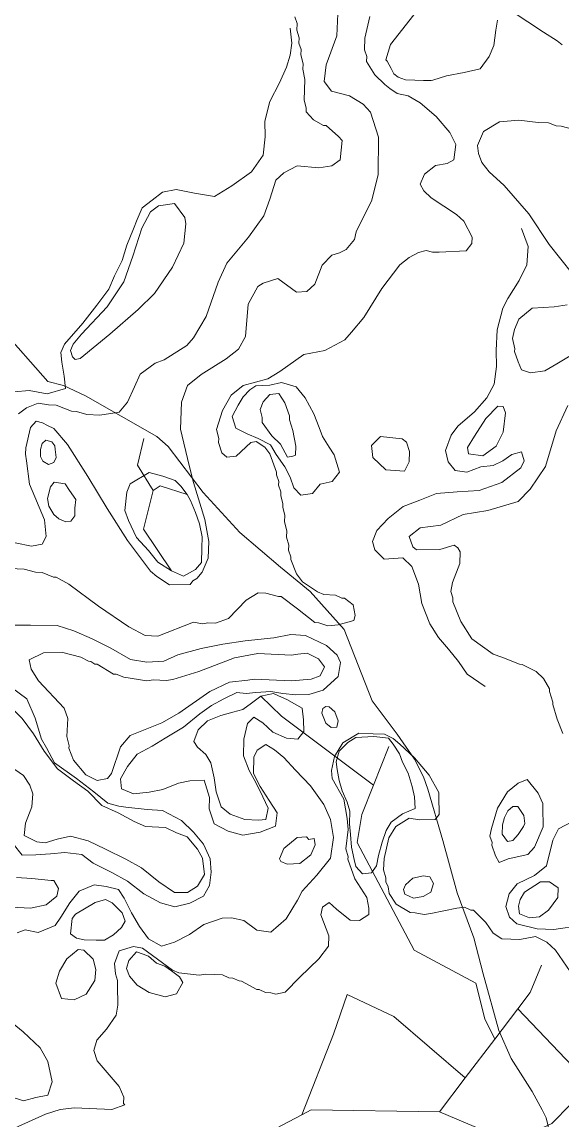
# Model space of a CAD drawing. Header units: millimetres. Extents: x 396621004 to 402046651, y 6785344214 to 6789799943.
# Drawn here: x 400343543 to 400762153, y 6788291623 to 6789142423 of the extents above; entities that cross this region are included whole.
import ezdxf

# ---------------------------------------------------------------- set-up
doc = ezdxf.new("R2010")
doc.units = ezdxf.units.MM
doc.header["$MEASUREMENT"] = 0
for name, color, linetype, lineweight in [('02 Hallinnolliset rajat_Kynä_nro__2', 8, 'Continuous', 15), ('02 Korkeuskayrat_Kynä_nro__2', 8, 'Continuous', 15), ('02 Suot_Kynä_nro__101', 252, 'Continuous', 15)]:
    doc.layers.add(name, color=color, linetype=linetype, lineweight=lineweight)
doc.layers.add('02 Maaston rajat_Kynä_nro__82', color=7, linetype='Continuous', lineweight=20, true_color=0xaaaaaa)
doc.layers.add('02 Vesialueet_Kynä_nro__105', color=7, linetype='Continuous', lineweight=15, true_color=0xcae6ff)

msp = doc.modelspace()

# ---------------------------------------------------------------- linework, layer by layer
at = {"layer": '02 Hallinnolliset rajat_Kynä_nro__2', "color": 8, "linetype": 'Continuous', "lineweight": 15, "flags": 128}
msp.add_lwpolyline([(400755803.65, 6788268412.52), (400749797.68, 6788293338.22), (400746866.29, 6788299549.64), (400738948.17, 6788313842.91), (400722614.94, 6788339248.72), (400713256.4, 6788361113.72), (400700974.89, 6788404913.74), (400693680.11, 6788432760.12), (400680985.85, 6788467638.09), (400669630.93, 6788508177.37), (400658242.31, 6788547996.48), (400654746.55, 6788557448.64), (400647881.37, 6788571341.82), (400634471.11, 6788590536.21), (400614936.94, 6788616442.14), (400593187.38, 6788671744.79), (400567023.89, 6788701171.52), (400543951.83, 6788720095.85), (400512321.47, 6788746921.99), (400484085.8, 6788777869.07), (400456776.71, 6788813427.2), (400448209.97, 6788821319.01), (400392850.53, 6788852806.21), (400375700.21, 6788860738.03), (400363696.68, 6788863788.72), (400327062.74, 6788905108.18)], dxfattribs=at)
at = {"layer": '02 Korkeuskayrat_Kynä_nro__2', "color": 8, "linetype": 'Continuous', "lineweight": 15, "flags": 128}
for points in [[(400723499.41, 6789150554.33), (400747784.45, 6789134420.64), (400758499.18, 6789127929.15), (400762357.16, 6789124748.43)], [(400613193.26, 6789146613.43), (400609411.1, 6789129769.58), (400608998.35, 6789120777.52), (400610767.29, 6789115686.35), (400610581.97, 6789111695.44), (400617118.63, 6789101383.08), (400624792.47, 6789094021.4), (400628650.45, 6789090840.67), (400634445.83, 6789086989.79), (400642793.55, 6789085199.38), (400652168.95, 6789079748.13), (400664694.74, 6789069165.71), (400675131.49, 6789056672.85), (400679713.89, 6789047450.74), (400678163.96, 6789035508.01), (400673034.03, 6789032737.38), (400663953.47, 6789031157.02), (400655639.44, 6789024525.5), (400652270.03, 6789016673.7), (400655041.37, 6789011542.53), (400660803.07, 6789006271.32), (400680236.15, 6788993368.37), (400685997.85, 6788988097.16), (400692441.85, 6788975784.35), (400692214.41, 6788970793.21), (400687943.68, 6788964981.88), (400666868.01, 6788963941.64), (400661872.85, 6788964171.69), (400656928.24, 6788965401.97), (400650838.03, 6788963681.58), (400643661.18, 6788960000.74), (400636391.67, 6788954329.44), (400622534.96, 6788935945.23), (400608492.93, 6788913560.11), (400598949.07, 6788901987.46), (400593684.37, 6788896226.15), (400578286.15, 6788887924.25), (400562112.97, 6788884663.5), (400543488.54, 6788871500.49), (400534222.66, 6788865919.21), (400514966.46, 6788860798.04), (400505607.92, 6788853216.31), (400499062.84, 6788841503.63), (400494379.35, 6788826700.24), (400496055.63, 6788819618.62), (400495920.86, 6788816617.93), (400498549, 6788808486.07), (400502406.98, 6788805305.35), (400509449.05, 6788805985.5), (400520938.75, 6788816467.9), (400524982.04, 6788817288.09), (400531788.26, 6788812967.1), (400535562, 6788807795.92), (400540910.94, 6788793532.65), (400540818.28, 6788791532.19), (400542587.22, 6788786441.03), (400542452.45, 6788783450.35), (400544221.39, 6788778359.18), (400544078.19, 6788775358.49), (400545805.01, 6788769277.1), (400545670.24, 6788766276.42), (400547388.64, 6788760195.03), (400547161.2, 6788755203.88), (400548837.48, 6788748112.26), (400548610.05, 6788743121.12), (400550328.45, 6788737029.73), (400550143.13, 6788733038.81), (400551912.07, 6788727947.65), (400551819.41, 6788725957.19), (400556317.58, 6788714734.62), (400561034.76, 6788708513.2), (400572701.35, 6788700971.48), (400577603.84, 6788698740.97), (400586591.75, 6788698330.87), (400591494.25, 6788696100.36), (400593499.05, 6788696010.34), (400600263.14, 6788690689.12), (400601888.89, 6788682607.27), (400600709.59, 6788678656.37), (400588537.59, 6788675215.58), (400580501.54, 6788674575.44), (400573594.24, 6788676895.97), (400570603.89, 6788677036), (400557075.7, 6788687668.43), (400544499.36, 6788697260.63), (400542502.99, 6788697350.65), (400532605.34, 6788699801.21), (400526607.78, 6788700081.27), (400517341.9, 6788694500), (400503670.51, 6788680106.7), (400493494.88, 6788676575.89), (400487497.33, 6788676845.96), (400483454.03, 6788676035.77), (400476513.04, 6788677356.07), (400448984.94, 6788666603.61), (400438994.63, 6788667063.72), (400426283.52, 6788673655.23), (400402992.46, 6788689738.91), (400379751.93, 6788706822.81), (400369989.06, 6788712284.06), (400367992.68, 6788712374.08), (400359139.55, 6788715784.86), (400354144.4, 6788716014.92), (400345249.15, 6788718425.47), (400329261.29, 6788719155.64)], [(400338173.38, 6788738770.12), (400351069.81, 6788736169.53), (400359147.98, 6788737809.9), (400362424.73, 6788743661.24), (400361018, 6788756744.24), (400349275.6, 6788784310.54), (400347102.33, 6788802434.69), (400346327.36, 6788807475.84), (400346563.22, 6788812466.98), (400350294.84, 6788828310.61), (400354515.03, 6788833121.71), (400359468.07, 6788831901.43), (400363368.16, 6788829710.93), (400368270.66, 6788827490.42), (400378715.84, 6788814997.56), (400394594.2, 6788790241.9), (400409478.58, 6788765526.24), (400425356.93, 6788740770.58), (400443290.63, 6788716925.13), (400448100.47, 6788712694.16), (400457812.8, 6788706242.68), (400473842.78, 6788706512.74), (400475982.36, 6788709413.41), (400479065.37, 6788711273.83), (400483293.98, 6788716084.93), (400487792.15, 6788726887.4), (400488390.22, 6788739880.38), (400485172.43, 6788757044.3), (400476470.92, 6788785480.81), (400473067.82, 6788798643.82), (400466362.69, 6788826990.31), (400467322.97, 6788847965.1), (400471922.22, 6788860768.03), (400482325.28, 6788869299.99), (400501901.57, 6788881422.76), (400511260.11, 6788888994.49), (400516710.13, 6788898756.72), (400518858.13, 6788923692.43), (400526489.85, 6788937355.56), (400530625.81, 6788940166.2), (400541795.41, 6788943657), (400556326, 6788932974.55), (400564362.05, 6788933614.7), (400570637.58, 6788939326.01), (400576315.04, 6788954089.38), (400583677.21, 6788961761.14), (400589767.42, 6788963481.53), (400594897.35, 6788966252.17), (400601257.12, 6788973963.93), (400602529.07, 6788979915.29), (400614667.38, 6789004380.89), (400619578.3, 6789024185.42), (400619915.24, 6789053202.06), (400613791.34, 6789072496.47), (400608071.76, 6789078767.91), (400597357.03, 6789085269.39), (400583508.74, 6789088910.23), (400577839.7, 6789096171.89), (400579431.75, 6789109114.85), (400587484.65, 6789131770.03), (400588259.61, 6789148753.92)], [(400340759.41, 6788838763), (400346984.4, 6788843484.08), (400356157.62, 6788847064.9), (400364109.44, 6788845694.59), (400370098.57, 6788845424.52), (400381908.36, 6788840873.48), (400385901.11, 6788840693.44), (400393802.38, 6788838332.9), (400403792.69, 6788837872.8), (400418912.93, 6788840183.32), (400425272.7, 6788847895.09), (400430823.81, 6788859657.78), (400435271.43, 6788869460.02), (400446676.89, 6788877951.97), (400453811.62, 6788880622.58), (400471340.99, 6788891835.14), (400476614.12, 6788897596.46), (400486385.42, 6788914170.25), (400495617.61, 6788940776.34), (400502297.47, 6788955479.7), (400519245.62, 6788975734.34), (400531013.29, 6788992208.1), (400535604.12, 6789005011.03), (400540287.6, 6789019814.42), (400546563.13, 6789025535.73), (400556822.99, 6789031066.99), (400573762.71, 6789029286.59), (400583845.68, 6789030826.94), (400590070.67, 6789035548.02), (400591755.38, 6789050491.44), (400588899.8, 6789053622.15), (400579271.7, 6789062074.09), (400577275.33, 6789062164.11), (400569466.71, 6789066525.11), (400563747.13, 6789072796.54), (400563890.33, 6789075797.23), (400562163.51, 6789081878.62), (400562896.36, 6789097862.28), (400561270.62, 6789105944.12), (400561447.51, 6789109945.04), (400559771.23, 6789117026.66), (400559956.54, 6789121027.58), (400558187.6, 6789126108.74), (400558372.92, 6789130109.65), (400556646.1, 6789136191.04), (400556881.96, 6789141192.19), (400555113.01, 6789146273.35)], [(400647291.72, 6789148043.76), (400629206.4, 6789124848.45), (400625660.09, 6789113005.74), (400626620.37, 6789111955.5), (400629711.81, 6789106414.23), (400631733.46, 6789102273.28), (400635128.14, 6789099592.67), (400640822.45, 6789097632.22), (400647957.18, 6789097302.15), (400654746.55, 6789096992.08), (400660617.75, 6789097072.09), (400662091.87, 6789097432.18), (400672553.89, 6789100692.92), (400686258.98, 6789103343.53), (400698565.76, 6789106064.15), (400705565.71, 6789115576.33), (400709246.8, 6789124308.33), (400710712.49, 6789135960.99), (400712018.14, 6789143862.8)], [(400551356.12, 6789137611.37), (400552813.39, 6789125958.7), (400551330.85, 6789116586.56), (400548458.42, 6789107274.43), (400543092.63, 6789095221.67), (400535663.08, 6789080828.38), (400531805.1, 6789065524.88), (400532049.38, 6789053512.13), (400530625.81, 6789039338.89), (400521435.73, 6789026395.93), (400506104.91, 6789015443.42), (400492854.69, 6789007231.54), (400477321.7, 6789009692.1), (400463001.7, 6789012712.8), (400452539.67, 6789010622.32), (400444352, 6789004460.91), (400436770.82, 6788998479.54), (400432895.99, 6788989387.46), (400430074.11, 6788982055.78), (400424902.06, 6788969602.93), (400421338.91, 6788957500.16), (400415391.9, 6788945667.46), (400410868.46, 6788935445.12), (400401644.69, 6788923052.28), (400390744.64, 6788909119.1), (400376525.72, 6788892785.36), (400373602.76, 6788886253.86), (400374377.72, 6788878822.16), (400376256.17, 6788867959.68), (400377182.76, 6788858517.52), (400363048.07, 6788854336.56), (400349115.55, 6788856947.16), (400337482.65, 6788855886.92)], [(400770359.52, 6789059303.45), (400761464.27, 6789061714.01), (400757471.51, 6789061894.05), (400751566.62, 6789064174.57), (400743572.69, 6789064534.65), (400728629.34, 6789066225.04), (400713559.64, 6789064914.74), (400701202.32, 6789057473.04), (400696695.73, 6789046670.56), (400697420.16, 6789040629.18), (400700098.84, 6789033497.55), (400705776.3, 6789026225.89), (400717299.69, 6789015683.48), (400736320.03, 6788993788.47), (400752248.92, 6788970033.03), (400770216.32, 6788947187.8)], [(400730625.72, 6788982395.86), (400736016.78, 6788968422.66), (400734989.11, 6788954239.42), (400729033.67, 6788942206.67), (400720214.23, 6788928253.47), (400716187.79, 6788920771.76), (400711883.36, 6788903877.9), (400711209.48, 6788887884.24), (400711436.91, 6788875471.4), (400709634.28, 6788861908.29), (400703906.28, 6788851075.82), (400694387.69, 6788840343.36), (400681255.4, 6788829320.84), (400676243.4, 6788822269.23), (400671888.43, 6788810386.51), (400673825.85, 6788801524.48), (400679225.33, 6788794952.98), (400688398.55, 6788793682.69), (400699323.88, 6788797763.62), (400708758.23, 6788798683.83), (400716272.02, 6788802464.7), (400723213.01, 6788807265.79), (400730676.26, 6788809246.25), (400732874.8, 6788802374.67), (400730111.88, 6788796853.41), (400715564.44, 6788785470.81), (400697976.11, 6788779389.42), (400680943.73, 6788778489.21), (400664896.9, 6788777158.91), (400651933.09, 6788771937.71), (400638977.69, 6788766916.56), (400627294.26, 6788757654.44), (400618618.02, 6788748502.35), (400615164.37, 6788739800.36), (400617169.17, 6788733338.88), (400624362.87, 6788726317.27), (400638792.38, 6788727097.45), (400645800.76, 6788720475.94), (400650989.65, 6788706712.79), (400653550.4, 6788691829.38), (400659682.74, 6788676035.77), (400666371.02, 6788665433.35), (400674112.25, 6788656391.28), (400681828.2, 6788646959.12), (400688743.92, 6788637146.87), (400702465.85, 6788627534.68)], [(400766122.48, 6788923342.35), (400756039.51, 6788921802), (400738965.01, 6788920591.72), (400728561.95, 6788912049.77), (400725192.54, 6788904197.97), (400723878.47, 6788897256.38), (400725504.21, 6788889164.53), (400725411.55, 6788887174.07), (400728048.12, 6788879042.21), (400730768.92, 6788872910.81), (400737667.79, 6788870590.28), (400748753.16, 6788872080.62), (400758019.04, 6788877661.9), (400772414.86, 6788886013.81)], [(400766535.23, 6788845234.48), (400757631.56, 6788825619.99), (400749351.23, 6788797973.67), (400737533.01, 6788780489.67), (400728081.81, 6788770917.48), (400704740.21, 6788763975.89), (400685576.67, 6788760855.18), (400668182.08, 6788752643.3), (400652059.44, 6788750382.78), (400643745.41, 6788743761.27), (400646373.56, 6788735629.4), (400649279.67, 6788733488.92), (400667306.03, 6788733658.95), (400678484.06, 6788737159.76), (400681381.75, 6788735019.27), (400683243.35, 6788731928.56), (400682830.6, 6788722936.5), (400677153.14, 6788708183.13), (400675830.65, 6788701231.54), (400677599.59, 6788696150.37), (400677456.39, 6788693149.69), (400683765.61, 6788677846.19), (400692155.45, 6788664443.12), (400708640.3, 6788652680.43), (400715539.17, 6788650359.9), (400729294.8, 6788644718.61), (400731291.18, 6788644628.59), (400742056.45, 6788639127.33), (400747818.15, 6788633856.12), (400752451.09, 6788625634.24), (400752358.43, 6788623633.78), (400754986.57, 6788615511.92), (400754893.91, 6788613511.47), (400758381.26, 6788602338.91), (400762879.42, 6788591116.34)], [(400339824.39, 6788436681.01), (400346091.5, 6788439091.56), (400356233.43, 6788436991.08), (400369407.84, 6788442412.32), (400373796.5, 6788448883.8), (400380526.9, 6788459896.32), (400387998.57, 6788468888.38), (400399547.23, 6788473749.49), (400408914.2, 6788472469.2), (400418449.64, 6788470188.68), (400422863.57, 6788463647.18), (400428322.02, 6788452084.54), (400434605.97, 6788441482.11), (400441530.11, 6788432069.96), (400451764.71, 6788426368.65), (400461662.35, 6788429479.36), (400473446.88, 6788435330.7), (400484473.28, 6788443012.46), (400498633.23, 6788448003.6), (400505843.78, 6788448393.69), (400515589.8, 6788446303.21), (400525571.69, 6788438801.5), (400536522.28, 6788437071.1), (400548239.41, 6788447533.5), (400557075.7, 6788462086.82), (400560680.97, 6788468988.4), (400572061.16, 6788481461.26), (400582657.96, 6788494564.25), (400584932.32, 6788510507.9), (400582750.62, 6788524581.12), (400577485.91, 6788536143.77), (400567310.29, 6788550457.04), (400555466.8, 6788562819.87), (400546554.71, 6788572492.08), (400539327.32, 6788578503.46), (400532453.71, 6788582714.42), (400525917.05, 6788578303.41), (400523154.14, 6788572782.15), (400522977.24, 6788560179.27), (400528073.48, 6788550016.94), (400535157.67, 6788539194.47), (400541475.32, 6788529602.27), (400539975.93, 6788519439.95), (400528225.1, 6788514578.83), (400514755.87, 6788512378.33), (400503443.07, 6788515519.05), (400492408.25, 6788521250.36), (400488550.27, 6788532773), (400489005.14, 6788541565.01), (400484801.8, 6788554898.06), (400473581.65, 6788554427.95), (400464930.69, 6788552677.55), (400452775.53, 6788547836.44), (400442102.91, 6788545545.92), (400430065.69, 6788544305.63), (400420774.53, 6788548176.52), (400420007.99, 6788556008.31), (400425297.97, 6788565660.52), (400432778.06, 6788575052.67), (400444368.84, 6788581314.1), (400454552.89, 6788587415.5), (400468813.93, 6788595997.46), (400481533.47, 6788606439.85), (400490327.63, 6788612781.3), (400500090.51, 6788618092.52), (400510030.27, 6788622803.59), (400517409.29, 6788622213.46), (400524695.64, 6788622963.63), (400536438.04, 6788623583.77), (400545779.74, 6788622163.45), (400555795.32, 6788621043.19), (400565827.75, 6788621363.26), (400576921.54, 6788624634.01), (400588638.67, 6788635296.45), (400590365.49, 6788646058.91), (400587728.93, 6788651740.21), (400579549.68, 6788659381.96), (400563376.5, 6788667073.72), (400551987.88, 6788667803.89), (400538703.97, 6788665193.29), (400516625.9, 6788662842.75), (400499349.24, 6788660352.18), (400482434.78, 6788656851.38), (400464475.81, 6788651980.27), (400453533.65, 6788647099.15), (400440300.28, 6788646288.97), (400427555.48, 6788648459.46), (400412409.97, 6788657321.49), (400398014.15, 6788664353.1), (400383795.23, 6788670574.52), (400370915.65, 6788674755.48), (400350117.95, 6788675165.57), (400334702.89, 6788675025.54)], [(400335469.43, 6788626764.5), (400347211.83, 6788618012.5), (400353773.76, 6788603009.06), (400358650.99, 6788586785.35), (400362567.93, 6788579923.78), (400368809.77, 6788568401.15), (400385926.38, 6788556218.36), (400399328.22, 6788546026.03), (400410152.46, 6788537103.99), (400418567.57, 6788534843.47), (400423958.63, 6788534073.29), (400440704.61, 6788532182.86), (400452489.13, 6788531432.69), (400467264, 6788523590.9), (400476403.54, 6788514708.86), (400484136.34, 6788505476.75), (400489401.04, 6788494114.15), (400490285.52, 6788483671.76), (400488777.7, 6788473309.39), (400484127.91, 6788465047.5), (400473564.8, 6788459756.29), (400462075.11, 6788456885.63), (400450964.47, 6788460016.35), (400437958.54, 6788466807.9), (400425449.59, 6788476590.14), (400413243.9, 6788483351.69), (400398848.08, 6788490583.34), (400389851.75, 6788497454.92), (400376685.77, 6788498845.23), (400365650.94, 6788497764.99), (400354220.21, 6788497104.84), (400343808.72, 6788496814.77), (400336665.57, 6788505626.79)], [(400768422.1, 6788406654.14), (400757168.27, 6788423187.93), (400750446.29, 6788429509.37), (400741643.7, 6788433920.38), (400729513.81, 6788431469.82), (400715530.75, 6788432109.97), (400708716.11, 6788436430.96), (400703089.19, 6788444692.85), (400693511.64, 6788454145.01), (400691515.26, 6788454235.03), (400686612.77, 6788456465.54), (400680573.09, 6788455745.37), (400660365.04, 6788451664.44), (400655319.35, 6788450894.26), (400648378.36, 6788452214.57), (400644377.18, 6788452394.61), (400633662.45, 6788458896.09), (400628035.53, 6788467167.99), (400627268.99, 6788472209.14), (400625449.5, 6788476290.07), (400625592.7, 6788479290.76), (400623865.88, 6788485372.15), (400624278.63, 6788494364.21), (400628010.26, 6788510217.84), (400633418.16, 6788518979.84), (400643728.57, 6788525511.33), (400651680.38, 6788524141.02), (400663709.18, 6788524591.12), (400666893.28, 6788528452.01), (400666539.49, 6788542485.22), (400666674.27, 6788545475.9), (400659278.41, 6788558838.96), (400647889.79, 6788572372.06), (400636357.98, 6788582914.47), (400631362.82, 6788587215.45), (400624413.41, 6788590496.2), (400615695.05, 6788590866.29), (400604710.77, 6788591376.4), (400592353.45, 6788583934.7), (400585858.9, 6788573222.25), (400583348.69, 6788562319.76), (400584073.12, 6788556278.37), (400592900.98, 6788540314.72), (400595672.32, 6788525171.26), (400596270.39, 6788516679.31), (400594585.68, 6788501735.9), (400596312.51, 6788495654.5), (400596219.85, 6788493654.05), (400601518.25, 6788478390.55), (400610868.37, 6788463947.25), (400612502.54, 6788455865.4), (400612275.1, 6788450874.26), (400605047.71, 6788446193.19), (400598056.18, 6788446513.26), (400587434.11, 6788455015.21), (400581672.41, 6788460286.41), (400576491.94, 6788456515.55), (400575219.98, 6788450574.19), (400581478.67, 6788434260.46), (400581108.03, 6788426268.63), (400573653.21, 6788416606.42), (400558979.42, 6788402263.14), (400547439.18, 6788390780.51), (400540354.99, 6788389100.13)], [(400769744.6, 6788522730.7), (400759476.31, 6788517189.43), (400755070.81, 6788508387.42), (400750159.89, 6788488582.89), (400740801.34, 6788481011.15), (400727492.16, 6788474609.69), (400721132.4, 6788466897.93), (400718672.73, 6788456995.66), (400721300.87, 6788448863.8), (400727070.99, 6788443592.59), (400742915.65, 6788439861.74), (400755904.74, 6788439271.6), (400760942.01, 6788440041.78), (400783104.32, 6788443022.46)], [(400335225.15, 6788456585.57), (400350210.61, 6788455895.41), (400362332.07, 6788458345.97), (400370646.1, 6788464967.48), (400371918.05, 6788470918.85), (400368203.27, 6788477100.26), (400366198.47, 6788477190.28), (400351263.55, 6788478870.66), (400339276.86, 6788479420.79)], [(400335326.23, 6788284386.17), (400361894.05, 6788296178.87), (400373063.65, 6788299669.67), (400384149.02, 6788301170.01), (400413117.54, 6788299839.71), (400423293.17, 6788303370.51), (400422341.31, 6788304420.75), (400422568.74, 6788309411.9), (400418938.2, 6788317583.77), (400401830.01, 6788337398.3), (400399201.87, 6788345530.16), (400401560.46, 6788353421.96), (400408973.16, 6788362093.95), (400416470.11, 6788372766.39), (400417834.72, 6788380708.21), (400417523.05, 6788395741.65), (400417708.37, 6788399732.56), (400415939.43, 6788404823.72), (400415307.66, 6788412865.56), (400418887.66, 6788422687.81), (400429939.33, 6788426208.62), (400436880.32, 6788424888.31), (400460129.27, 6788407804.41), (400465031.77, 6788405573.9), (400480969.09, 6788403843.5), (400486006.36, 6788404613.68), (400498995.45, 6788404013.54), (400503897.94, 6788401783.03), (400506896.72, 6788401653), (400511799.21, 6788399422.49), (400513795.59, 6788399332.47), (400525512.72, 6788392780.97), (400527509.1, 6788392690.95), (400532411.6, 6788390470.44), (400536404.35, 6788390280.4), (400540354.99, 6788389100.13)], [(400334450.18, 6788309932.01), (400344760.58, 6788306631.26), (400354237.06, 6788309151.84), (400363494.52, 6788310882.23), (400366998.71, 6788321184.59), (400363662.99, 6788336898.18), (400357581.2, 6788347480.61), (400344541.57, 6788359873.44), (400327349.14, 6788373996.67)]]:
    msp.add_lwpolyline(points, dxfattribs=at)
for points in [[(400461881.37, 6789001890.32), (400449279.76, 6788999969.88), (400443054.77, 6788995248.8), (400436467.57, 6788982535.89), (400429459.19, 6788960830.93), (400422551.9, 6788941126.42), (400409647.05, 6788921691.97), (400389649.58, 6788900587.14), (400383289.82, 6788892875.38), (400381066, 6788887974.26), (400382834.95, 6788882883.09), (400384738.66, 6788880792.62), (400388781.96, 6788881612.8), (400411677.12, 6788900577.14), (400433569.88, 6788919591.49), (400446154.63, 6788932034.34), (400460112.42, 6788952419), (400468973.98, 6788971033.26), (400470658.69, 6788985966.68), (400469892.15, 6788991007.83)], [(400581714.53, 6788812847.07), (400585538.81, 6788806925.72), (400589548.41, 6788793602.67), (400583929.92, 6788786361.01), (400574672.45, 6788784430.57), (400568649.63, 6788777198.92), (400559804.92, 6788775868.61), (400554371.74, 6788781429.88), (400551415.08, 6788789721.78), (400547245.44, 6788797653.59), (400540531.88, 6788807255.79), (400536151.64, 6788814797.52), (400526692.02, 6788819678.63), (400518201.1, 6788823329.47), (400509331.12, 6788827800.49), (400506593.47, 6788836682.52), (400511057.94, 6788845564.56), (400515050.7, 6788852046.04), (400520214.32, 6788857497.29), (400524906.23, 6788860367.94), (400535730.47, 6788861048.1), (400544592.02, 6788862988.54), (400556098.57, 6788859637.78), (400563047.98, 6788851225.85), (400569879.47, 6788838813.01), (400573973.3, 6788828290.6), (400576365.58, 6788821208.98)], [(400553495.7, 6788805965.5), (400555542.61, 6788806875.7), (400555862.71, 6788813867.3), (400553411.46, 6788825990.08), (400550783.32, 6788834121.94), (400550926.52, 6788837122.62), (400547388.64, 6788847294.95), (400542713.58, 6788854516.6), (400535671.5, 6788853836.45), (400530398.37, 6788848075.13), (400528132.44, 6788842173.78), (400529850.84, 6788836082.39), (400529665.53, 6788832091.47), (400537204.59, 6788821729.1), (400543918.14, 6788815417.66), (400549452.4, 6788805155.31)], [(400716448.91, 6788844534.32), (400712456.16, 6788844714.36), (400703004.96, 6788835142.17), (400694370.84, 6788821519.05), (400688962.93, 6788812757.05), (400689729.47, 6788807715.9), (400700671.64, 6788806215.55), (400711032.58, 6788813747.28), (400716533.15, 6788824509.74), (400718217.86, 6788839443.16)], [(400370182.8, 6788804885.25), (400368270.66, 6788801134.39), (400364025.2, 6788799664.05), (400359695.5, 6788802194.63), (400358002.37, 6788805845.47), (400357960.26, 6788811046.66), (400359299.6, 6788815817.75), (400362180.45, 6788818328.32), (400366737.58, 6788816998.02), (400369054.05, 6788814127.36), (400369163.55, 6788811116.67)], [(400384629.16, 6788765826.31), (400384646.01, 6788759824.94), (400381520.88, 6788755513.95), (400377502.85, 6788755023.84), (400372170.76, 6788757384.38), (400368270.66, 6788760905.19), (400364454.8, 6788767226.63), (400363435.55, 6788773258.01), (400365701.48, 6788782200.06), (400368413.86, 6788785920.91), (400376980.59, 6788784470.58), (400380425.82, 6788779359.41), (400385227.23, 6788772417.82)], [(400349022.89, 6788648169.4), (400360293.58, 6788653660.65), (400375321.16, 6788653970.72), (400389169.44, 6788650329.89), (400395023.8, 6788647059.14), (400397028.6, 6788646969.12), (400399926.29, 6788644828.63), (400401931.09, 6788644738.61), (400414591.66, 6788637146.87), (400416596.46, 6788637056.85), (400422492.93, 6788634786.33), (400440384.51, 6788631955.69), (400445430.21, 6788632725.86), (400455420.52, 6788632265.76), (400460457.79, 6788633035.93), (400480758.5, 6788639117.33), (400508286.6, 6788649859.78), (400526447.74, 6788653030.51), (400552425.91, 6788651840.24), (400557463.18, 6788652610.41), (400564505.25, 6788653290.57), (400573316.27, 6788648879.56), (400578033.44, 6788642658.14), (400574714.57, 6788635796.57), (400567579.84, 6788633125.95), (400552501.72, 6788631815.65), (400523533.19, 6788633145.96), (400518495.92, 6788632375.78), (400504411.78, 6788631015.47), (400489064.1, 6788623713.8), (400465259.2, 6788606789.93), (400451907.91, 6788599398.24), (400427420.7, 6788589505.98), (400420016.41, 6788580833.99), (400413058.58, 6788560129.25), (400409882.91, 6788556278.37), (400401796.32, 6788554638), (400392985.3, 6788559049.01), (400383500.41, 6788570501.63), (400379920.4, 6788579673.73), (400380013.06, 6788581674.18), (400378336.78, 6788588755.8), (400378976.97, 6788602739), (400376348.83, 6788610870.86), (400356283.97, 6788631815.65), (400350707.6, 6788641087.78)], [(400588613.4, 6788600868.57), (400587678.39, 6788596097.48), (400583264.46, 6788595827.42), (400579162.2, 6788599148.18), (400575986.53, 6788606849.94), (400576694.1, 6788610430.76), (400579145.35, 6788612161.16), (400581739.8, 6788611881.09), (400586027.38, 6788607950.19)], [(400713433.29, 6788491193.48), (400720374.28, 6788493964.12), (400735536.64, 6788497264.87), (400740809.77, 6788503036.19), (400747540.17, 6788518739.79), (400747228.5, 6788533773.22), (400747363.28, 6788536773.91), (400743732.73, 6788544945.78), (400735199.7, 6788555348.16), (400728073.39, 6788552667.55), (400719759.36, 6788546046.03), (400712169.76, 6788533383.14), (400707435.74, 6788517579.52), (400706163.78, 6788511628.16), (400707932.72, 6788506547), (400707840.07, 6788504546.54), (400710476.63, 6788496414.68)], [(400728267.13, 6788512878.44), (400724122.75, 6788508197.37), (400719902.56, 6788507517.22), (400715867.69, 6788513038.48), (400716086.7, 6788520440.17), (400717653.48, 6788526001.45), (400720205.81, 6788531132.62), (400723912.16, 6788534623.42), (400727913.34, 6788534503.39), (400732504.17, 6788527561.8), (400733321.25, 6788521340.38), (400732251.46, 6788518959.84)], [(400544086.61, 6788492043.68), (400548989.11, 6788489813.17), (400559021.53, 6788490353.29), (400567335.56, 6788496984.81), (400570704.97, 6788504836.6), (400569930.01, 6788509877.76), (400565886.71, 6788509067.57), (400563982.99, 6788511158.05), (400556940.92, 6788510477.9), (400546537.86, 6788501945.94), (400543176.87, 6788494084.14)], [(400654679.16, 6788480821.11), (400659657.46, 6788480080.94), (400662504.62, 6788474789.73), (400660508.24, 6788468238.23), (400654401.18, 6788464817.45), (400646954.78, 6788463437.13), (400640249.65, 6788466637.87), (400639356.75, 6788470268.7), (400640864.57, 6788473829.51), (400646424.1, 6788479070.71)], [(400745383.75, 6788476140.04), (400752383.7, 6788476140.04), (400759248.88, 6788471528.98), (400758827.7, 6788463937.25), (400751735.09, 6788454335.05), (400744575.09, 6788448943.82), (400736951.79, 6788448363.69), (400729235.84, 6788451394.38), (400728410.33, 6788457225.71), (400729774.94, 6788462596.94), (400732942.19, 6788468308.25)], [(400393431.75, 6788389060.12), (400383896.31, 6788384739.13), (400374125.01, 6788385829.38), (400369879.55, 6788397762.11), (400372558.24, 6788407094.24), (400378437.86, 6788416526.4), (400387055.14, 6788423678.04), (400391443.8, 6788423147.92), (400398645.91, 6788416326.36), (400400802.34, 6788408254.51), (400400145.3, 6788399672.55)]]:
    msp.add_lwpolyline(points, close=True, dxfattribs=at)
at = {"layer": '02 Maaston rajat_Kynä_nro__82', "color": 253, "linetype": 'Continuous', "lineweight": 20, "true_color": 0xaaaaaa, "flags": 128}
for points in [[(400638337.51, 6788819358.56), (400641706.92, 6788816727.96), (400644040.24, 6788809706.35), (400643762.26, 6788801704.52), (400640089.6, 6788794332.83), (400625500.04, 6788795473.1), (400615391.81, 6788804975.27), (400614482.06, 6788814187.38), (400621347.24, 6788821118.96)], [(400528755.78, 6788619922.93), (400538383.88, 6788622033.42), (400544752.07, 6788619172.76), (400548938.57, 6788617532.39), (400560672.55, 6788610820.85), (400561784.45, 6788601608.74), (400561893.96, 6788592596.68), (400557429.49, 6788586635.32), (400548643.74, 6788587525.52), (400537886.89, 6788592226.6), (400530356.25, 6788599508.26), (400523196.25, 6788603769.24), (400518352.72, 6788598818.11), (400515429.76, 6788586845.37), (400515303.4, 6788573832.39), (400519590.98, 6788562389.77), (400524704.07, 6788553137.65), (400530187.78, 6788542085.13), (400534500.63, 6788533233.1), (400532622.18, 6788524451.09), (400526809.95, 6788523910.97), (400516415.31, 6788524411.08), (400504858.22, 6788528522.02), (400497917.23, 6788534383.36), (400494025.56, 6788545825.98), (400492534.6, 6788556848.5), (400489847.49, 6788568481.17), (400486115.87, 6788574912.64), (400479570.78, 6788580583.93), (400476816.29, 6788585004.95), (400480101.47, 6788593977), (400487370.97, 6788600908.58), (400497613.99, 6788605019.52), (400507039.92, 6788607530.1), (400514856.96, 6788609650.58), (400521503.12, 6788614591.71)], [(400616259.43, 6788588875.83), (400602251.1, 6788588015.63), (400596009.26, 6788584074.73), (400589346.25, 6788577333.19), (400587063.47, 6788569151.32), (400587804.74, 6788563139.94), (400589320.98, 6788554718.02), (400591839.61, 6788546696.18), (400595554.39, 6788537854.16), (400597685.54, 6788530832.55), (400597390.72, 6788521030.31), (400598106.72, 6788512818.43), (400599008.04, 6788503006.19), (400600911.76, 6788493383.98), (400602259.52, 6788488172.79), (400607406.3, 6788482321.45), (400614414.68, 6788483251.67), (400618272.65, 6788488622.9), (400619948.94, 6788496604.72), (400622652.89, 6788506987.1), (400625735.9, 6788515959.15), (400629804.47, 6788522320.6), (400638463.86, 6788528842.1), (400648310.97, 6788532953.04), (400647797.13, 6788542165.14), (400646078.73, 6788549976.93), (400642978.87, 6788560409.32), (400638463.86, 6788568861.25), (400636122.12, 6788575282.72), (400631194.35, 6788582734.43), (400627648.04, 6788587565.53)], [(400400372.74, 6788460086.37), (400408198.2, 6788462416.9), (400413572.41, 6788459956.34), (400421094.63, 6788452084.54), (400423436.37, 6788445663.07), (400420791.38, 6788440881.97), (400414532.7, 6788435140.66), (400407490.62, 6788431009.71), (400401088.74, 6788430869.68), (400391890.24, 6788431159.75), (400385901.11, 6788432610.08), (400381133.39, 6788435860.82), (400382447.46, 6788447653.52), (400385084.03, 6788451224.34)], [(400441572.23, 6788418676.89), (400447915.15, 6788413215.64), (400454291.76, 6788410755.08), (400459455.39, 6788407304.29), (400465612.99, 6788402643.23), (400468165.32, 6788398212.21), (400463279.67, 6788389460.21), (400454460.24, 6788387139.68), (400442094.49, 6788390460.44), (400432946.54, 6788396151.74), (400426814.2, 6788403013.31), (400424472.46, 6788409034.69), (400426334.06, 6788415226.1), (400432196.84, 6788421967.65), (400437385.74, 6788420117.22)]]:
    msp.add_lwpolyline(points, close=True, dxfattribs=at)
for points in [[(400459514.35, 6788717025.15), (400448782.77, 6788723926.73), (400441673.31, 6788732998.8), (400432373.74, 6788743091.11), (400426098.2, 6788756164.1), (400423377.4, 6788763785.85), (400424910.49, 6788777979.09), (400427378.58, 6788784560.6), (400442060.8, 6788793222.58), (400452640.75, 6788790521.96), (400462201.46, 6788787031.16), (400466564.85, 6788782780.19), (400471467.35, 6788776248.7)], [(400471467.35, 6788776248.7), (400474053.37, 6788771707.66), (400477961.89, 6788762265.5), (400481078.6, 6788753633.52), (400483176.05, 6788743411.19), (400482889.65, 6788734609.17), (400482577.98, 6788723606.65), (400477928.19, 6788718255.43), (400468679.16, 6788713134.26), (400459514.35, 6788717025.15)], [(400335065.1, 6788611170.93), (400343783.45, 6788602678.99), (400352459.69, 6788590796.27), (400360731.6, 6788577313.19), (400371193.63, 6788563810.1), (400383508.83, 6788554487.96), (400394627.89, 6788546376.11), (400405519.52, 6788535263.57), (400418062.16, 6788529542.26), (400430394.21, 6788522820.72), (400439356.84, 6788519139.88), (400454755.06, 6788518389.71), (400463313.37, 6788514108.73), (400471677.93, 6788511028.02), (400479587.63, 6788501545.85), (400483521.42, 6788494504.24), (400484995.54, 6788481891.36), (400479503.39, 6788472939.31), (400471854.83, 6788468008.18), (400461653.93, 6788467908.16), (400449540.89, 6788476220.06), (400436240.14, 6788486952.51), (400424110.25, 6788493674.05), (400408181.35, 6788501425.82), (400394846.9, 6788507957.32), (400381082.85, 6788511488.13), (400370856.68, 6788509187.6), (400361632.92, 6788506276.93), (400355037.29, 6788507137.13), (400345282.84, 6788512028.25), (400346377.9, 6788521630.45), (400351305.67, 6788534383.36), (400352004.82, 6788544385.65), (400349671.5, 6788551007.17), (400344743.74, 6788558458.87), (400334610.23, 6788565550.49)]]:
    msp.add_lwpolyline(points, dxfattribs=at)
at = {"layer": '02 Suot_Kynä_nro__101', "color": 252, "linetype": 'Continuous', "lineweight": 15, "flags": 128}
for points in [[(400638337.51, 6788819358.56), (400641706.92, 6788816727.96), (400644040.24, 6788809706.35), (400643762.26, 6788801704.52), (400640089.6, 6788794332.83), (400625500.04, 6788795473.1), (400615391.81, 6788804975.27), (400614482.06, 6788814187.38), (400621347.24, 6788821118.96)], [(400471467.35, 6788776248.7), (400474053.37, 6788771707.66), (400477961.89, 6788762265.5), (400481078.6, 6788753633.52), (400483176.05, 6788743411.19), (400482889.65, 6788734609.17), (400482577.98, 6788723606.65), (400477928.19, 6788718255.43), (400468679.16, 6788713134.26), (400459514.35, 6788717025.15), (400448782.77, 6788723926.73), (400441673.31, 6788732998.8), (400432373.74, 6788743091.11), (400426098.2, 6788756164.1), (400423377.4, 6788763785.85), (400424910.49, 6788777979.09), (400427378.58, 6788784560.6), (400442060.8, 6788793222.58), (400452640.75, 6788790521.96), (400462201.46, 6788787031.16), (400466564.85, 6788782780.19)], [(400528755.78, 6788619922.93), (400538383.88, 6788622033.42), (400544752.07, 6788619172.76), (400548938.57, 6788617532.39), (400560672.55, 6788610820.85), (400561784.45, 6788601608.74), (400561893.96, 6788592596.68), (400557429.49, 6788586635.32), (400548643.74, 6788587525.52), (400537886.89, 6788592226.6), (400530356.25, 6788599508.26), (400523196.25, 6788603769.24), (400518352.72, 6788598818.11), (400515429.76, 6788586845.37), (400515303.4, 6788573832.39), (400519590.98, 6788562389.77), (400524704.07, 6788553137.65), (400530187.78, 6788542085.13), (400534500.63, 6788533233.1), (400532622.18, 6788524451.09), (400526809.95, 6788523910.97), (400516415.31, 6788524411.08), (400504858.22, 6788528522.02), (400497917.23, 6788534383.36), (400494025.56, 6788545825.98), (400492534.6, 6788556848.5), (400489847.49, 6788568481.17), (400486115.87, 6788574912.64), (400479570.78, 6788580583.93), (400476816.29, 6788585004.95), (400480101.47, 6788593977), (400487370.97, 6788600908.58), (400497613.99, 6788605019.52), (400507039.92, 6788607530.1), (400514856.96, 6788609650.58), (400521503.12, 6788614591.71)], [(400616259.43, 6788588875.83), (400627648.04, 6788587565.53), (400631194.35, 6788582734.43), (400636122.12, 6788575282.72), (400638463.86, 6788568861.25), (400642978.87, 6788560409.32), (400646078.73, 6788549976.93), (400647797.13, 6788542165.14), (400648310.97, 6788532953.04), (400638463.86, 6788528842.1), (400629804.47, 6788522320.6), (400625735.9, 6788515959.15), (400622652.89, 6788506987.1), (400619948.94, 6788496604.72), (400618272.65, 6788488622.9), (400614414.68, 6788483251.67), (400607406.3, 6788482321.45), (400602259.52, 6788488172.79), (400600911.76, 6788493383.98), (400599008.04, 6788503006.19), (400598106.72, 6788512818.43), (400597390.72, 6788521030.31), (400597685.54, 6788530832.55), (400595554.39, 6788537854.16), (400591839.61, 6788546696.18), (400589320.98, 6788554718.02), (400587804.74, 6788563139.94), (400587063.47, 6788569151.32), (400589346.25, 6788577333.19), (400596009.26, 6788584074.73), (400602251.1, 6788588015.63)], [(400400372.74, 6788460086.37), (400408198.2, 6788462416.9), (400413572.41, 6788459956.34), (400421094.63, 6788452084.54), (400423436.37, 6788445663.07), (400420791.38, 6788440881.97), (400414532.7, 6788435140.66), (400407490.62, 6788431009.71), (400401088.74, 6788430869.68), (400391890.24, 6788431159.75), (400385901.11, 6788432610.08), (400381133.39, 6788435860.82), (400382447.46, 6788447653.52), (400385084.03, 6788451224.34)], [(400441572.23, 6788418676.89), (400447915.15, 6788413215.64), (400454291.76, 6788410755.08), (400459455.39, 6788407304.29), (400465612.99, 6788402643.23), (400468165.32, 6788398212.21), (400463279.67, 6788389460.21), (400454460.24, 6788387139.68), (400442094.49, 6788390460.44), (400432946.54, 6788396151.74), (400426814.2, 6788403013.31), (400424472.46, 6788409034.69), (400426334.06, 6788415226.1), (400432196.84, 6788421967.65), (400437385.74, 6788420117.22)]]:
    msp.add_lwpolyline(points, close=True, dxfattribs=at)
msp.add_lwpolyline([(400335065.1, 6788611170.93), (400343783.45, 6788602678.99), (400352459.69, 6788590796.27), (400360731.6, 6788577313.19), (400371193.63, 6788563810.1), (400383508.83, 6788554487.96), (400394627.89, 6788546376.11), (400405519.52, 6788535263.57), (400418062.16, 6788529542.26), (400430394.21, 6788522820.72), (400439356.84, 6788519139.88), (400454755.06, 6788518389.71), (400463313.37, 6788514108.73), (400471677.93, 6788511028.02), (400479587.63, 6788501545.85), (400483521.42, 6788494504.24), (400484995.54, 6788481891.36), (400479503.39, 6788472939.31), (400471854.83, 6788468008.18), (400461653.93, 6788467908.16), (400449540.89, 6788476220.06), (400436240.14, 6788486952.51), (400424110.25, 6788493674.05), (400408181.35, 6788501425.82), (400394846.9, 6788507957.32), (400381082.85, 6788511488.13), (400370856.68, 6788509187.6), (400361632.92, 6788506276.93), (400355037.29, 6788507137.13), (400345282.84, 6788512028.25), (400346377.9, 6788521630.45), (400351305.67, 6788534383.36), (400352004.82, 6788544385.65), (400349671.5, 6788551007.17), (400344743.74, 6788558458.87), (400334610.23, 6788565550.49)], dxfattribs=at)
at = {"layer": '02 Vesialueet_Kynä_nro__105', "color": 254, "linetype": 'Continuous', "lineweight": 15, "true_color": 0xcae6ff}
for p, q in [((400627976.56, 6788580964.02), (400615964.61, 6788551037.17)), ((400727845.95, 6788377757.53), (400710030.18, 6788354352.18)), ((400727845.95, 6788377757.53), (400783803.47, 6788318974.08)), ((400710030.18, 6788354352.18), (400687067.64, 6788324195.28)), ((400687067.64, 6788324195.28), (400667188.1, 6788298079.3)), ((400722758.14, 6788274543.92), (400667188.1, 6788298079.3))]:
    msp.add_line(p, q, dxfattribs=at)
at = {"layer": '02 Vesialueet_Kynä_nro__105', "color": 254, "linetype": 'Continuous', "lineweight": 15, "true_color": 0xcae6ff, "flags": 128}
for points in [[(400438127.01, 6788819668.63), (400433123.43, 6788799113.93), (400445126.96, 6788779389.42)], [(400445126.96, 6788779389.42), (400437832.18, 6788749442.57), (400459514.35, 6788717025.15)], [(400445126.96, 6788779389.42), (400450568.56, 6788782940.23), (400471467.35, 6788776248.7)], [(400615964.61, 6788551037.17), (400544608.87, 6788604569.42), (400528755.78, 6788619922.93)], [(400615964.61, 6788551037.17), (400606858.77, 6788528341.98), (400603447.24, 6788506767.05), (400647426.5, 6788423317.96), (400695373.24, 6788397652.08), (400702179.45, 6788370145.79), (400710030.18, 6788354352.18)], [(400746116.59, 6788411575.27), (400737507.74, 6788390440.43), (400727845.95, 6788377757.53)], [(400687067.64, 6788324195.28), (400631716.61, 6788371846.18), (400595680.74, 6788389000.1), (400584982.86, 6788358283.08), (400560537.77, 6788295608.74)], [(400783803.47, 6788318974.08), (400754304.27, 6788289047.24), (400722758.14, 6788274543.92)], [(400667188.1, 6788298079.3), (400567798.85, 6788299429.61), (400560537.77, 6788295608.74)], [(400560537.77, 6788295608.74), (400393886.62, 6788208048.71), (400381082.85, 6788207768.64), (400375986.61, 6788197616.32), (400365145.53, 6788193515.38), (400358406.7, 6788179572.19)]]:
    msp.add_lwpolyline(points, dxfattribs=at)

doc.saveas('drawing.dxf')
